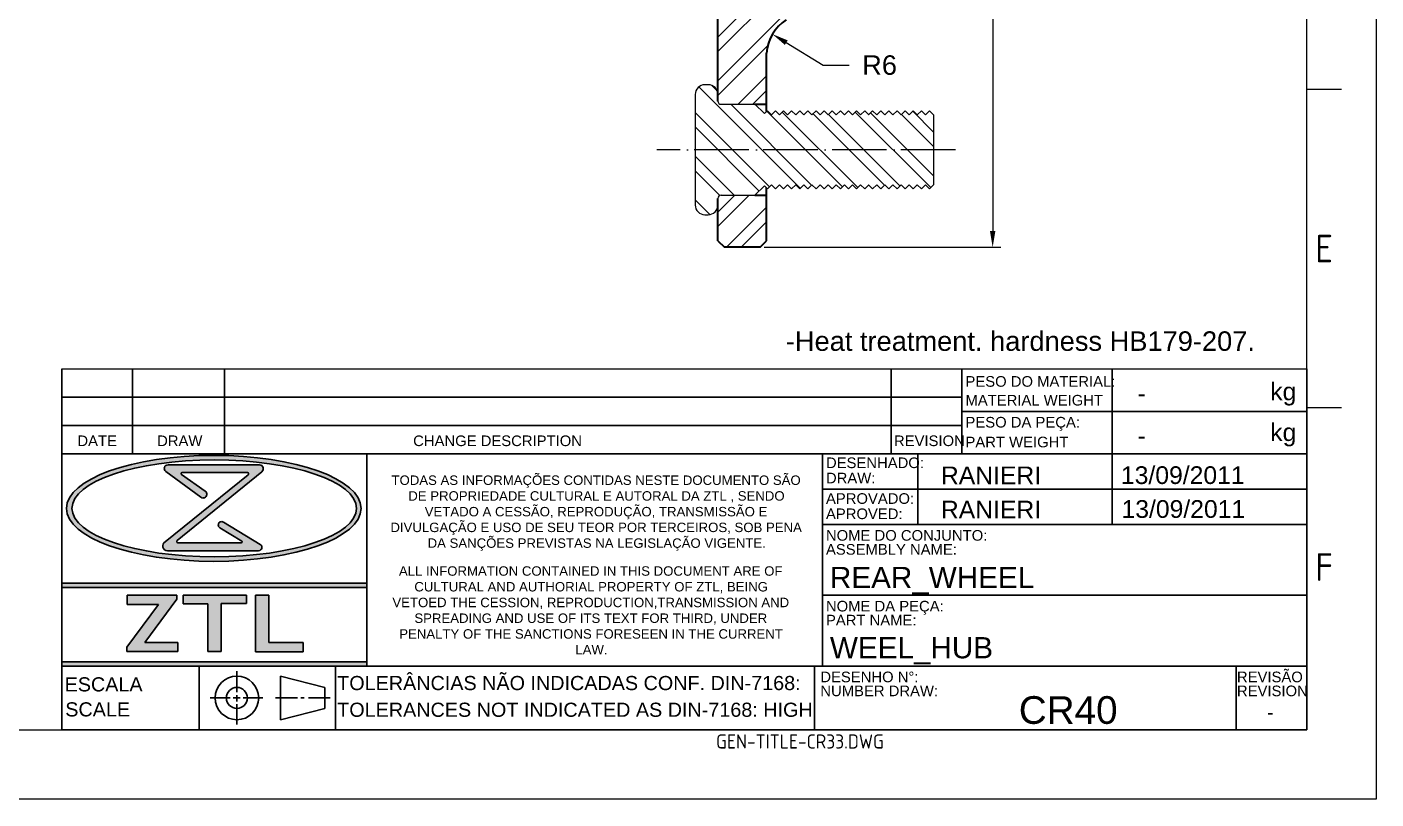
# Model space of a CAD drawing. Header units: millimetres. Extents: x 2429 to 2877, y 1091 to 1407.
# Drawn here: x 2668.9 to 2876.6, y 1091 to 1209.8 of the extents above; entities that cross this region are included whole.
import ezdxf
from ezdxf import colors
from ezdxf.entities.mleader import LeaderData, LeaderLine
from ezdxf.enums import TextEntityAlignment as Align
from ezdxf.math import Vec2, Vec3

# ---------------------------------------------------------------- set-up
doc = ezdxf.new("R2010")
doc.units = ezdxf.units.MM
for name, pattern in [('ACAD_ISO02W100', [15, 12, -3]), ('ACAD_ISO04W100', [30, 24, -3, 0, -3]), ('ACAD_ISO05W100', [33, 24, -3, 0, -3, 0, -3])]:
    doc.linetypes.add(name, pattern=pattern)
for name, color, linetype, lineweight in [('AM_0', 7, 'Continuous', 40), ('AM_4', 1, 'ACAD_ISO04W100', 25), ('AM_5', 3, 'Continuous', 25), ('AM_7', 4, 'Continuous', 35), ('AM_8', 40, 'ACAD_ISO02W100', 35), ('AM_BOR', 2, 'ACAD_ISO05W100', 35)]:
    doc.layers.add(name, color=color, linetype=linetype, lineweight=lineweight)
doc.styles.add('ACISOTS', font='isocp.shx', dxfattribs={"height": 1})
doc.styles.get("Standard").update_dxf_attribs({"font": 'arial.ttf'})
doc.dimstyles.new('ISO-25', dxfattribs={"dimtxt": 3, "dimasz": 2.5, "dimexe": 1.25, "dimexo": 0.625, "dimtad": 1, "dimtxsty": 'Standard', "dimcen": 2.5, "dimadec": 0, "dimazin": 0, "dimtfac": 1, "dimtmove": 0, "dimatfit": 3, "dimfxl": 1, "dimarcsym": 0})

# ---------------------------------------------------------------- blocks, each defined once
blk = doc.blocks.new('A3 ZTL')
for p, q in [((401.17, 9.78), (401.17, 280.82)), ((19.57, 9.78), (401.17, 9.78))]:
    blk.add_line(p, q)
at = {"layer": 'AM_BOR', "color": 135, "linetype": 'Continuous', "lineweight": 25}
for p, q in [((410.96, 290.61), (410.96, 0)), ((410.96, 0), (0, 0))]:
    blk.add_line(p, q, dxfattribs=at)
at = {"layer": 'AM_BOR', "color": 135, "lineweight": 25}
for p, q in [((406.07, 100.29), (401.17, 100.29)), ((406.07, 55.28), (401.17, 55.28))]:
    blk.add_line(p, q, dxfattribs=at)
at = {"layer": 'AM_BOR', "color": 135, "lineweight": 25, "style": 'ACISOTS'}
for s, p in [('E', (403.62, 77.79)), ('F', (403.62, 32.78))]:
    blk.add_text(s, height=3.91, dxfattribs=at).set_placement(p, align=Align.MIDDLE)
blk = doc.blocks.new('*D43')
at = {"layer": 'AM_5', "color": 0, "lineweight": -2}
blk.add_line((2547.72, 1212.33), (2536.79, 1193.38), dxfattribs=at)
blk.add_arc((2578.66, 1265.91), 82.5, 181.7363, 238.2637, dxfattribs=at)
at = {"layer": 'AM_5', "color": 0}
for points in [[(2495.78, 1263.41), (2496.62, 1263.42), (2496.16, 1265.91)], [(2535.48, 1196.1), (2535.05, 1195.39), (2537.41, 1194.46)]]:
    blk.add_solid(points, dxfattribs=at)
at = {"layer": 'Defpoints', "color": 0}
for p in [(2478.5, 1265.91), (2787.69, 1265.91), (2501.14, 1237.69), (2560.29, 1234.09), (2548.04, 1212.87)]:
    blk.add_point(p, dxfattribs=at)
at = {"layer": 'AM_5', "color": 0, "insert": (2509.08, 1225.74), "char_height": 3, "attachment_point": 5, "rotation": 300}
blk.add_mtext('60°', dxfattribs=at)
blk = doc.blocks.new('*D47')
at = {"layer": 'AM_5', "color": 0, "lineweight": -2}
for p, q in [((2782.39, 1355.91), (2818.82, 1355.91)), ((2817.57, 1353.41), (2817.57, 1178.41)), ((2782.39, 1175.91), (2818.82, 1175.91))]:
    blk.add_line(p, q, dxfattribs=at)
at = {"layer": 'AM_5', "color": 0}
for points in [[(2817.15, 1353.41), (2817.99, 1353.41), (2817.57, 1355.91)], [(2817.15, 1178.41), (2817.99, 1178.41), (2817.57, 1175.91)]]:
    blk.add_solid(points, dxfattribs=at)
at = {"layer": 'Defpoints', "color": 0}
for p in [(2781.77, 1355.91), (2781.77, 1175.91), (2817.57, 1175.91)]:
    blk.add_point(p, dxfattribs=at)
at = {"layer": 'AM_5', "color": 0, "insert": (2815.33, 1265.91), "char_height": 3, "attachment_point": 5, "rotation": 90}
blk.add_mtext('%%C180', dxfattribs=at)

msp = doc.modelspace()

# ---------------------------------------------------------------- hatches: boundary and pattern name
at = {"linetype": 'Continuous'}
h = msp.add_hatch(color=0, dxfattribs=at)
h.paths.add_polyline_path([(2721.248, 1124.197), (2674.261, 1124.197), (2674.261, 1123.539), (2721.248, 1123.539)])
h.paths.add_polyline_path([(2721.248, 1112.112), (2674.261, 1112.112), (2674.261, 1111.454), (2721.248, 1111.454)])
at = {"layer": 'AM_7'}
h = msp.add_hatch(dxfattribs=at)
h.set_pattern_fill('ANSI32', color=256, scale=0.5, style=0)
h.set_pattern_definition([(45, (-574.06, 0.7274), (-3.367596, 3.367596), []), (45, (-571.815, 0.7274), (-3.367596, 3.367596), [])])
h.paths.add_polyline_path([(2775.269, 1320.262), (2775.769, 1319.762), (2785.269, 1319.762), (2785.769, 1320.262), (2785.769, 1320.912, -0.236068), (2782.769, 1326.03), (2782.769, 1354.912), (2781.769, 1355.912), (2776.269, 1355.912), (2775.269, 1354.912)])
h.paths.add_polyline_path([(2785.769, 1309.562), (2785.269, 1310.062), (2775.769, 1310.062), (2775.269, 1309.562), (2775.269, 1308.212, -0.4142136), (2774.469, 1307.412), (2773.769, 1307.412), (2773.269, 1306.912), (2773.269, 1293.412), (2772.769, 1292.912), (2771.269, 1292.912), (2770.769, 1292.412), (2770.769, 1290.362, -0.4142136), (2769.569, 1289.162), (2761.769, 1289.162), (2761.269, 1288.662), (2761.269, 1286.162, -0.4142136), (2758.519, 1283.412), (2705.269, 1283.412), (2704.269, 1282.412), (2704.269, 1281.912), (2706.269, 1279.912), (2743.269, 1279.912), (2744.769, 1278.412), (2783.769, 1278.412), (2785.769, 1280.412)])
h.paths.add_polyline_path([(2744.769, 1253.412), (2743.269, 1251.912), (2706.269, 1251.912), (2704.269, 1249.912), (2704.269, 1249.412), (2705.269, 1248.412), (2758.519, 1248.412, -0.4142136), (2761.269, 1245.662), (2761.269, 1243.162), (2761.769, 1242.662), (2769.569, 1242.662, -0.4142136), (2770.769, 1241.462), (2770.769, 1239.412), (2771.269, 1238.912), (2772.769, 1238.912), (2773.269, 1238.412), (2773.269, 1224.912), (2773.769, 1224.412), (2774.469, 1224.412, -0.4142136), (2775.269, 1223.612), (2775.269, 1198.412, 0.4142136), (2775.769, 1197.912), (2780.969, 1197.912), (2782.769, 1197.912), (2782.769, 1205.794, -0.236068), (2785.769, 1210.912), (2785.769, 1251.412), (2783.769, 1253.412)])
h.paths.add_polyline_path([(2775.269, 1176.912), (2776.269, 1175.912), (2781.769, 1175.912), (2782.769, 1176.912), (2782.769, 1183.912), (2780.969, 1183.912), (2775.769, 1183.912, 0.4142136), (2775.269, 1183.412), (2775.269, 1182.412)])
h = msp.add_hatch(dxfattribs=at)
h.set_pattern_fill('ANSI32', color=256, scale=0.5, angle=90, style=0)
h.set_pattern_definition([(135, (-574.06, 0.7274), (-3.367596, -3.367596), []), (135, (-574.06, 2.9725), (-3.367596, -3.367596), [])])
h.paths.add_polyline_path([(2808.469, 1196.287), (2807.844, 1196.912), (2807.219, 1196.287), (2806.594, 1196.912), (2805.969, 1196.287), (2805.344, 1196.912), (2804.719, 1196.287), (2804.094, 1196.912), (2803.469, 1196.287), (2802.844, 1196.912), (2802.219, 1196.287), (2801.594, 1196.912), (2800.969, 1196.287), (2800.344, 1196.912), (2799.719, 1196.287), (2799.094, 1196.912), (2798.484, 1196.302), (2797.873, 1196.912), (2797.248, 1196.287), (2796.623, 1196.912), (2795.998, 1196.287), (2795.373, 1196.912), (2794.748, 1196.287), (2794.123, 1196.912), (2793.498, 1196.287), (2792.873, 1196.912), (2792.248, 1196.287), (2791.623, 1196.912), (2790.998, 1196.287), (2790.373, 1196.912), (2789.748, 1196.287), (2789.123, 1196.912), (2788.498, 1196.287), (2787.873, 1196.912), (2787.248, 1196.287), (2786.623, 1196.912), (2785.998, 1196.287), (2785.373, 1196.912), (2784.748, 1196.287), (2784.123, 1196.912), (2783.513, 1196.302), (2782.903, 1196.912), (2782.469, 1196.478), (2780.969, 1197.912), (2775.769, 1197.912, -0.4142136), (2775.269, 1198.412), (2775.269, 1199.412, 0.4142136), (2773.769, 1200.912), (2773.269, 1200.912, 0.4142136), (2771.769, 1199.412), (2771.769, 1190.912), (2808.469, 1190.912)])
h.paths.add_polyline_path([(2808.469, 1190.912), (2771.769, 1190.912), (2771.769, 1182.412, 0.4142136), (2773.269, 1180.912), (2773.769, 1180.912, 0.4142136), (2775.269, 1182.412), (2775.269, 1183.412, -0.4142136), (2775.769, 1183.912), (2780.969, 1183.912), (2782.469, 1185.346), (2782.903, 1184.912), (2783.513, 1185.522), (2784.123, 1184.912), (2784.748, 1185.537), (2785.373, 1184.912), (2785.998, 1185.537), (2786.623, 1184.912), (2787.248, 1185.537), (2787.873, 1184.912), (2788.498, 1185.537), (2789.123, 1184.912), (2789.748, 1185.537), (2790.373, 1184.912), (2790.998, 1185.537), (2791.623, 1184.912), (2792.248, 1185.537), (2792.873, 1184.912), (2793.498, 1185.537), (2794.123, 1184.912), (2794.748, 1185.537), (2795.373, 1184.912), (2795.998, 1185.537), (2796.623, 1184.912), (2797.248, 1185.537), (2797.873, 1184.912), (2798.484, 1185.522), (2799.094, 1184.912), (2799.719, 1185.537), (2800.344, 1184.912), (2800.969, 1185.537), (2801.594, 1184.912), (2802.219, 1185.537), (2802.844, 1184.912), (2803.469, 1185.537), (2804.094, 1184.912), (2804.719, 1185.537), (2805.344, 1184.912), (2805.969, 1185.537), (2806.594, 1184.912), (2807.219, 1185.537), (2807.844, 1184.912), (2808.469, 1185.537)])
at = {"layer": 'AM_8', "linetype": 'Continuous'}
h = msp.add_hatch(color=0, dxfattribs=at)
edge = h.paths.add_edge_path()
edge.add_ellipse((2697.671, 1135.727), major_axis=(22.67, 0), ratio=0.3599074, start_angle=191.45916, end_angle=452.8175)
edge.add_ellipse((2697.671, 1135.727), major_axis=(22.67, 0), ratio=0.3599074, start_angle=92.8175, end_angle=191.45916)
edge = h.paths.add_edge_path(flags=16)
edge.add_ellipse((2697.741, 1135.727), major_axis=(21.9, 0), ratio=0.3406642, start_angle=93.06698, end_angle=371.45916)
edge.add_ellipse((2697.741, 1135.727), major_axis=(21.9, 0), ratio=0.3406642, start_angle=11.45916, end_angle=93.06698)
h = msp.add_hatch(color=0, dxfattribs=at)
edge = h.paths.add_edge_path()
edge.add_line((2702.954, 1140.896), (2690.194, 1130.562))
edge.add_arc((2690.534, 1129.926), 0.721, 118.14094, 270)
edge.add_line((2690.534, 1129.205), (2704.568, 1129.205))
edge.add_arc((2704.549, 1129.736), 0.532, 271.96853, 418.91083)
edge.add_line((2704.824, 1130.191), (2699.142, 1133.618))
edge.add_arc((2698.873, 1133.176), 0.517, 58.66819, 238.80525)
edge.add_line((2698.605, 1132.734), (2701.999, 1130.678))
edge.add_arc((2701.924, 1130.572), 0.131, -90, 54.65447, ccw=False)
edge.add_line((2701.924, 1130.441), (2692.144, 1130.441))
edge.add_arc((2692.173, 1130.62), 0.182, 129.23635, 260.82262, ccw=False)
edge.add_line((2692.058, 1130.761), (2705.05, 1141.371))
edge.add_arc((2704.711, 1141.836), 0.576, 306.0702, 450)
edge.add_line((2704.711, 1142.413), (2690.622, 1142.413))
edge.add_arc((2690.6, 1141.855), 0.558, 87.72721, 233.74708)
edge.add_line((2690.27, 1141.405), (2695.682, 1137.436))
edge.add_arc((2696.031, 1137.891), 0.573, 232.47139, 414.7334)
edge.add_line((2696.362, 1138.359), (2692.716, 1140.938))
edge.add_arc((2692.788, 1141.077), 0.157, 90, 242.52347, ccw=False)
edge.add_line((2692.788, 1141.233), (2702.865, 1141.233))
edge.add_arc((2702.834, 1141.044), 0.191, -50.99642, 80.76554, ccw=False)
for points in [[(2684.278, 1114.341), (2684.278, 1113.689), (2692.111, 1113.689), (2692.111, 1115.066), (2687.034, 1115.066), (2691.966, 1121.736), (2691.966, 1122.389), (2684.35, 1122.389), (2684.35, 1120.939), (2689.174, 1120.939)], [(2692.982, 1121.011), (2696.754, 1121.011), (2696.754, 1113.689), (2698.821, 1113.689), (2698.821, 1121.084), (2702.702, 1121.084), (2702.702, 1122.389), (2692.982, 1122.389)], [(2711.406, 1113.653), (2711.406, 1115.066), (2706.147, 1115.066), (2706.147, 1122.389), (2704.116, 1122.389), (2704.116, 1113.653)]]:
    msp.add_hatch(color=0, dxfattribs=at).paths.add_polyline_path(points)

# ---------------------------------------------------------------- linework, layer by layer
at = {"linetype": 'Continuous'}
msp.add_line((2674.261, 1157.192), (2865.925, 1157.192), dxfattribs=at)
at = {"layer": 'AM_0'}
for p, q in [((2775.269, 1198.412), (2775.269, 1223.612)), ((2782.769, 1196.778), (2782.769, 1205.794)), ((2780.969, 1197.912), (2782.769, 1197.912)), ((2780.969, 1183.912), (2782.769, 1183.912)), ((2782.769, 1176.912), (2782.769, 1185.046)), ((2775.269, 1176.912), (2775.269, 1183.412)), ((2775.269, 1176.912), (2776.269, 1175.912)), ((2781.769, 1175.912), (2776.269, 1175.912)), ((2781.769, 1175.912), (2782.769, 1176.912))]:
    msp.add_line(p, q, dxfattribs=at)
msp.add_arc((2789.387, 1205.353), 6.633, 123.05853, 176.18864, dxfattribs=at)
at = {"layer": 'AM_4', "ltscale": 0.35}
msp.add_line((2811.84, 1190.912), (2765.878, 1190.912), dxfattribs=at)
at = {"layer": 'AM_5'}
for p, q in [((2773.769, 1200.912), (2773.269, 1200.912)), ((2771.769, 1199.412), (2771.769, 1182.412)), ((2775.269, 1198.412), (2775.269, 1199.412)), ((2775.769, 1197.912), (2780.969, 1197.912)), ((2780.969, 1197.912), (2782.469, 1196.478)), ((2782.469, 1196.478), (2782.903, 1196.912)), ((2782.903, 1196.912), (2783.528, 1196.287)), ((2783.498, 1196.287), (2784.123, 1196.912)), ((2784.123, 1196.912), (2784.748, 1196.287)), ((2784.748, 1196.287), (2785.373, 1196.912)), ((2785.373, 1196.912), (2785.998, 1196.287)), ((2785.998, 1196.287), (2786.623, 1196.912)), ((2786.623, 1196.912), (2787.248, 1196.287)), ((2787.248, 1196.287), (2787.873, 1196.912)), ((2787.873, 1196.912), (2788.498, 1196.287)), ((2788.498, 1196.287), (2789.123, 1196.912)), ((2789.123, 1196.912), (2789.748, 1196.287)), ((2789.748, 1196.287), (2790.373, 1196.912)), ((2790.373, 1196.912), (2790.998, 1196.287)), ((2790.998, 1196.287), (2791.623, 1196.912)), ((2791.623, 1196.912), (2792.248, 1196.287)), ((2792.248, 1196.287), (2792.873, 1196.912)), ((2792.873, 1196.912), (2793.498, 1196.287)), ((2793.498, 1196.287), (2794.123, 1196.912)), ((2794.123, 1196.912), (2794.748, 1196.287)), ((2794.748, 1196.287), (2795.373, 1196.912)), ((2795.373, 1196.912), (2795.998, 1196.287)), ((2795.998, 1196.287), (2796.623, 1196.912)), ((2796.623, 1196.912), (2797.248, 1196.287)), ((2797.248, 1196.287), (2797.873, 1196.912)), ((2797.873, 1196.912), (2798.498, 1196.287)), ((2798.469, 1196.287), (2799.094, 1196.912)), ((2799.094, 1196.912), (2799.719, 1196.287)), ((2799.719, 1196.287), (2800.344, 1196.912)), ((2800.344, 1196.912), (2800.969, 1196.287)), ((2800.969, 1196.287), (2801.594, 1196.912)), ((2801.594, 1196.912), (2802.219, 1196.287)), ((2802.219, 1196.287), (2802.844, 1196.912)), ((2802.844, 1196.912), (2803.469, 1196.287)), ((2803.469, 1196.287), (2804.094, 1196.912)), ((2804.094, 1196.912), (2804.719, 1196.287)), ((2804.719, 1196.287), (2805.344, 1196.912)), ((2805.344, 1196.912), (2805.969, 1196.287)), ((2805.969, 1196.287), (2806.594, 1196.912)), ((2806.594, 1196.912), (2807.219, 1196.287)), ((2807.219, 1196.287), (2807.844, 1196.912)), ((2807.844, 1196.912), (2808.469, 1196.287)), ((2808.469, 1196.287), (2808.469, 1185.537)), ((2775.769, 1183.912), (2780.969, 1183.912)), ((2780.969, 1183.912), (2782.469, 1185.346)), ((2782.469, 1185.346), (2782.903, 1184.912)), ((2782.903, 1184.912), (2783.528, 1185.537)), ((2783.498, 1185.537), (2784.123, 1184.912)), ((2784.123, 1184.912), (2784.748, 1185.537)), ((2784.748, 1185.537), (2785.373, 1184.912)), ((2785.373, 1184.912), (2785.998, 1185.537)), ((2785.998, 1185.537), (2786.623, 1184.912)), ((2786.623, 1184.912), (2787.248, 1185.537)), ((2787.248, 1185.537), (2787.873, 1184.912)), ((2787.873, 1184.912), (2788.498, 1185.537)), ((2788.498, 1185.537), (2789.123, 1184.912)), ((2789.123, 1184.912), (2789.748, 1185.537)), ((2789.748, 1185.537), (2790.373, 1184.912)), ((2790.373, 1184.912), (2790.998, 1185.537)), ((2790.998, 1185.537), (2791.623, 1184.912)), ((2791.623, 1184.912), (2792.248, 1185.537)), ((2792.248, 1185.537), (2792.873, 1184.912)), ((2792.873, 1184.912), (2793.498, 1185.537)), ((2793.498, 1185.537), (2794.123, 1184.912)), ((2794.123, 1184.912), (2794.748, 1185.537)), ((2794.748, 1185.537), (2795.373, 1184.912)), ((2795.373, 1184.912), (2795.998, 1185.537)), ((2795.998, 1185.537), (2796.623, 1184.912)), ((2796.623, 1184.912), (2797.248, 1185.537)), ((2797.248, 1185.537), (2797.873, 1184.912)), ((2797.873, 1184.912), (2798.498, 1185.537)), ((2798.469, 1185.537), (2799.094, 1184.912)), ((2799.094, 1184.912), (2799.719, 1185.537)), ((2799.719, 1185.537), (2800.344, 1184.912)), ((2800.344, 1184.912), (2800.969, 1185.537)), ((2800.969, 1185.537), (2801.594, 1184.912)), ((2801.594, 1184.912), (2802.219, 1185.537)), ((2802.219, 1185.537), (2802.844, 1184.912)), ((2802.844, 1184.912), (2803.469, 1185.537)), ((2803.469, 1185.537), (2804.094, 1184.912)), ((2804.094, 1184.912), (2804.719, 1185.537)), ((2804.719, 1185.537), (2805.344, 1184.912)), ((2805.344, 1184.912), (2805.969, 1185.537)), ((2805.969, 1185.537), (2806.594, 1184.912)), ((2806.594, 1184.912), (2807.219, 1185.537)), ((2807.219, 1185.537), (2807.844, 1184.912)), ((2807.844, 1184.912), (2808.469, 1185.537)), ((2775.269, 1182.412), (2775.269, 1183.412)), ((2773.269, 1180.912), (2773.769, 1180.912))]:
    msp.add_line(p, q, dxfattribs=at)
for centre, radius, start, end in [((2773.269, 1199.412), 1.5, 90, 180), ((2773.769, 1199.412), 1.5, 0, 90), ((2775.769, 1198.412), 0.5, 180, 270), ((2775.769, 1183.412), 0.5, 90, 180), ((2773.269, 1182.412), 1.5, 180, 270), ((2773.769, 1182.412), 1.5, 270, 0)]:
    msp.add_arc(centre, radius, start, end, dxfattribs=at)
at = {"layer": 'AM_8', "color": 0, "linetype": 'Continuous'}
for p, q in [((2674.261, 1157.192), (2674.261, 1101.653)), ((2685.151, 1157.192), (2685.151, 1144.124)), ((2699.308, 1157.192), (2699.308, 1144.124)), ((2801.944, 1157.192), (2801.944, 1144.124)), ((2812.834, 1144.124), (2812.834, 1157.192)), ((2835.978, 1157.192), (2835.978, 1150.658)), ((2865.925, 1101.653), (2865.925, 1157.192)), ((2812.834, 1152.836), (2674.261, 1152.836)), ((2812.834, 1150.658), (2865.925, 1150.658)), ((2835.978, 1150.658), (2835.978, 1144.124)), ((2674.261, 1148.48), (2812.834, 1148.48)), ((2674.261, 1144.124), (2789.695, 1144.124)), ((2690.622, 1142.413), (2704.711, 1142.413)), ((2721.248, 1144.124), (2721.248, 1111.454)), ((2789.695, 1144.124), (2865.925, 1144.124)), ((2791.358, 1144.124), (2791.358, 1123.433)), ((2806.03, 1144.124), (2806.03, 1133.234)), ((2835.978, 1144.124), (2835.978, 1133.234)), ((2791.358, 1138.679), (2865.925, 1138.679)), ((2791.358, 1133.234), (2865.925, 1133.234)), ((2674.261, 1124.197), (2721.248, 1124.197)), ((2721.248, 1123.539), (2674.261, 1123.539)), ((2684.35, 1120.939), (2684.35, 1122.389)), ((2684.35, 1122.389), (2691.966, 1122.389)), ((2691.966, 1121.736), (2687.034, 1115.066)), ((2691.966, 1122.389), (2691.966, 1121.736)), ((2692.982, 1121.011), (2692.982, 1122.389)), ((2692.982, 1122.389), (2702.702, 1122.389)), ((2702.702, 1122.389), (2702.702, 1121.084)), ((2704.116, 1113.653), (2704.116, 1122.389)), ((2704.116, 1122.389), (2706.147, 1122.389)), ((2706.147, 1122.389), (2706.147, 1115.066)), ((2791.358, 1123.433), (2791.358, 1111.454)), ((2791.358, 1122.344), (2865.925, 1122.344)), ((2684.278, 1114.341), (2689.174, 1120.939)), ((2689.174, 1120.939), (2684.35, 1120.939)), ((2696.754, 1121.011), (2692.982, 1121.011)), ((2696.754, 1113.689), (2696.754, 1121.011)), ((2698.821, 1121.084), (2698.821, 1113.689)), ((2702.702, 1121.084), (2698.821, 1121.084)), ((2684.278, 1113.689), (2684.278, 1114.341)), ((2692.111, 1113.689), (2684.278, 1113.689)), ((2687.034, 1115.066), (2692.111, 1115.066)), ((2692.111, 1115.066), (2692.111, 1113.689)), ((2698.821, 1113.689), (2696.754, 1113.689)), ((2711.406, 1113.653), (2704.116, 1113.653)), ((2706.147, 1115.066), (2711.406, 1115.066)), ((2711.406, 1115.066), (2711.406, 1113.653)), ((2674.261, 1112.112), (2721.248, 1112.112)), ((2674.261, 1111.454), (2705.283, 1111.454)), ((2789.695, 1111.454), (2674.261, 1111.454)), ((2722.571, 1111.454), (2674.261, 1111.454)), ((2695.425, 1111.454), (2695.425, 1101.653)), ((2716.396, 1111.454), (2716.396, 1101.653)), ((2789.695, 1111.454), (2855.035, 1111.454)), ((2790.149, 1101.653), (2790.149, 1111.454)), ((2865.925, 1111.454), (2855.035, 1111.454)), ((2855.035, 1111.454), (2855.035, 1101.653)), ((2701.228, 1110.668), (2701.228, 1107.436)), ((2714.766, 1108.169), (2707.915, 1109.906)), ((2707.915, 1109.906), (2707.915, 1103.201)), ((2701.228, 1106.987), (2701.228, 1106.022)), ((2714.766, 1108.169), (2714.766, 1104.938)), ((2697.133, 1106.553), (2700.207, 1106.553)), ((2700.674, 1106.553), (2701.756, 1106.553)), ((2701.228, 1105.589), (2701.228, 1102.439)), ((2702.172, 1106.553), (2705.227, 1106.553)), ((2707.168, 1106.553), (2710.537, 1106.553)), ((2714.766, 1104.938), (2707.915, 1103.201)), ((2711.056, 1106.553), (2711.598, 1106.553)), ((2712.225, 1106.553), (2715.561, 1106.553)), ((2674.261, 1101.653), (2865.925, 1101.653))]:
    msp.add_line(p, q, dxfattribs=at)
msp.add_lwpolyline([(2690.622, 1142.413), (2704.711, 1142.413, -0.7260746), (2705.05, 1141.371), (2692.058, 1130.761, 0.646844), (2692.144, 1130.441), (2701.924, 1130.441, 0.7309147), (2701.999, 1130.678), (2698.605, 1132.734, -1.0011968), (2699.142, 1133.618), (2704.824, 1130.191, -0.7463434), (2704.568, 1129.205), (2690.534, 1129.205, -0.7802957), (2690.194, 1130.562), (2702.954, 1140.896, 0.6479319), (2702.865, 1141.233), (2692.788, 1141.233, 0.7849705), (2692.716, 1140.938), (2696.362, 1138.359, -1.0199372), (2695.682, 1137.436), (2690.27, 1141.405, -0.7400952), (2690.622, 1142.413, -0.2577936)], format="xyb", dxfattribs=at)
for radius in [3.352, 1.616]:
    msp.add_circle((2701.228, 1106.553), radius, dxfattribs=at)
for centre, major_axis, ratio in [((2697.671, 1135.727), (-22.67, 0), 0.3599074), ((2697.741, 1135.727), (-21.9, 0), 0.3406642)]:
    msp.add_ellipse(centre, major_axis=major_axis, ratio=ratio, dxfattribs=at)

# ---------------------------------------------------------------- block references
at = {"linetype": 'ByBlock', "lineweight": 0, "xscale": 1.089, "yscale": 1.089, "zscale": 1.089}
msp.add_blockref('A3 ZTL', (2429.046, 1090.997), dxfattribs=at)

# ---------------------------------------------------------------- texts
at = {"insert": (2785.732, 1162.968), "char_height": 3, "width": 73.62749, "attachment_point": 1}
msp.add_mtext('-Heat treatment. hardness HB179-207.', dxfattribs=at)
at = {"color": 0, "linetype": 'Continuous', "char_height": 1.452, "attachment_point": 1}
for s, insert in [('\\pi0.40137;TODAS AS INFORMAÇÕES CONTIDAS NESTE DOCUMENTO SÃO \\P\\pi2.9889;DE PROPRIEDADE CULTURAL E AUTORAL DA ZTL , SENDO \\P\\pi5.5165;VETADO A CESSÃO, REPRODUÇÃO, TRANSMISSÃO E \\P\\pi0.23646;DIVULGAÇÃO E USO DE SEU TEOR POR TERCEIROS, SOB PENA \\P\\pi5.9598;DA SANÇÕES PREVISTAS NA LEGISLAÇÃO VIGENTE.', (2724.624, 1140.788)), ('\\pi2.3521;ALL INFORMATION CONTAINED IN THIS DOCUMENT ARE OF \\P\\pi4.7272;CULTURAL AND AUTHORIAL PROPERTY OF ZTL, BEING  \\P\\pi1.3482;VETOED THE CESSION, REPRODUCTION,TRANSMISSION AND \\P\\pi4.7301;SPREADING AND USE OF ITS TEXT FOR THIRD, UNDER \\P\\pi2.4026;PENALTY OF THE SANCTIONS FORESEEN IN THE CURRENT \\P\\pi29.515;LAW.', (2723.816, 1126.812))]:
    msp.add_mtext_dynamic_manual_height_columns(s, width=63.66463, gutter_width=12.5, heights=[0], dxfattribs=dict(at, insert=insert))
at = {"layer": 'AM_8', "color": 0, "linetype": 'Continuous'}
for s, height, p in [('PESO DO MATERIAL:', 1.6335, (2813.382, 1154.445)), ('kg', 2.7225, (2860.298, 1152.357)), ('MATERIAL WEIGHT', 1.6335, (2813.382, 1151.552)), ('PESO DA PEÇA:', 1.6335, (2813.382, 1148.167)), ('kg', 2.7225, (2860.298, 1146.076)), ('DATE', 1.6335, (2676.673, 1145.31)), ('DRAW', 1.6335, (2688.945, 1145.31)), ('CHANGE DESCRIPTION', 1.6335, (2728.36, 1145.31)), ('REVISION', 1.6335, (2802.375, 1145.31)), ('PART WEIGHT', 1.6335, (2813.382, 1145.119)), ('DESENHADO:', 1.6335, (2791.906, 1141.925)), ('DRAW:', 1.6335, (2791.906, 1139.575)), ('APROVADO:', 1.6335, (2791.906, 1136.423)), ('APROVED:', 1.6335, (2791.906, 1134.074)), ('NOME DO CONJUNTO:', 1.6335, (2791.906, 1130.75)), ('ASSEMBLY NAME:', 1.6335, (2791.906, 1128.599)), ('NOME DA PEÇA:', 1.6335, (2791.906, 1119.86)), ('PART NAME:', 1.6335, (2791.906, 1117.709)), ('REVISÃO', 1.6335, (2855.172, 1108.97)), ('ESCALA', 2.178, (2674.705, 1107.553)), ('TOLERÂNCIAS NÃO INDICADAS CONF. DIN-7168:', 2.178, (2716.667, 1107.756)), ('DESENHO N%%d:', 1.6335, (2791.037, 1108.97)), ('NUMBER DRAW:', 1.6335, (2791.037, 1106.819)), ('REVISION', 1.6335, (2855.172, 1106.819)), ('SCALE', 2.178, (2674.807, 1103.704)), ('TOLERANCES NOT INDICATED AS DIN-7168: HIGH', 2.178, (2716.667, 1103.645))]:
    msp.add_text(s, height=height, dxfattribs=at).set_placement(p)
for p in [(2839.856, 1153.409), (2839.856, 1146.93)]:
    msp.add_attdef('-', text='', height=2.723, dxfattribs=at).set_placement(p, align=Align.MIDDLE_LEFT)
for tag, p, height in [('RANIERI', (2809.601, 1139.446), 2.723), ('13/09/2011', (2837.316, 1139.478), 2.723), ('RANIERI', (2809.599, 1134.178), 2.723), ('13/09/2011', (2837.404, 1134.268), 2.723), ('REAR_WHEEL', (2792.521, 1123.459), 3.267), ('WEEL_HUB', (2792.521, 1112.652), 3.267), ('CR40', (2821.59, 1102.564), 4.259)]:
    msp.add_attdef(tag, p, '', height=height, dxfattribs=at)
msp.add_attdef('-', text='', height=2.13, dxfattribs=at).set_placement((2860.326, 1104.363), align=Align.MIDDLE_CENTER)
at = {"layer": 'AM_8', "color": 0, "linetype": 'Continuous', "style": 'ACISOTS'}
msp.add_attdef('GEN-TITLE-CR33.DWG', (2774.997, 1098.763), '', height=2.178, dxfattribs=at)

# ---------------------------------------------------------------- dimensions: what is measured, and where the dimension line sits
at = {"layer": 'AM_5'}
dim = msp.add_linear_dim(base=(2817.569, 1175.912), p1=(2781.769, 1355.912), p2=(2781.769, 1175.912), angle=90, text='%%C180', dimstyle='ISO-25', dxfattribs=at)
dim.commit()
dim.dimension.update_dxf_attribs({"geometry": '*D47', "text_midpoint": (2815.329, 1265.912)})
dim = msp.add_angular_dim_2l(base=(2501.137, 1237.695), line1=((2560.287, 1234.085), (2548.037, 1212.868)), line2=((2478.502, 1265.912), (2787.691, 1265.912)), dimstyle='ISO-25', dxfattribs=at)
dim.commit()
dim.dimension.update_dxf_attribs({"geometry": '*D43', "text_midpoint": (2509.082, 1225.74)})

# ---------------------------------------------------------------- leaders
ml = msp.add_multileader_mtext('Standard', dxfattribs=at)
ml.set_content('R6', color=256)
ml.set_leader_properties()
ml.build(insert=Vec2(0, 0))
ml.multileader.update_dxf_attribs({"arrow_head_size": 2.5})
ctx = ml.context
ctx.base_point, ctx.char_height, ctx.arrow_head_size, ctx.plane_origin = Vec3(2795.482, 1203.926), 3, 2.5, Vec3(2783.665, 1208.707)
notes = []
notes.append((ctx, [(0, (1, 1, 0), (2791.482, 1203.926), (1, 0), 4, [(0, [(2783.665, 1208.707)], 0, [])])]))
ctx.mtext.insert, ctx.mtext.flow_direction = Vec3(2797.482, 1205.452), 5
for ctx, leaders in notes:
    for number, flags, end, landing, length, lines in leaders:
        leader = LeaderData()
        leader.index, (leader.has_last_leader_line, leader.has_dogleg_vector, leader.attachment_direction) = number, flags
        leader.last_leader_point, leader.dogleg_vector, leader.dogleg_length = Vec3(end), Vec3(landing), length
        for number, points, colour, breaks in lines:
            line = LeaderLine()
            line.index, line.vertices, line.color, line.breaks = number, Vec3.list(points), colors.encode_raw_color(colour), breaks
            leader.lines.append(line)
        ctx.leaders.append(leader)

doc.saveas('drawing.dxf')
